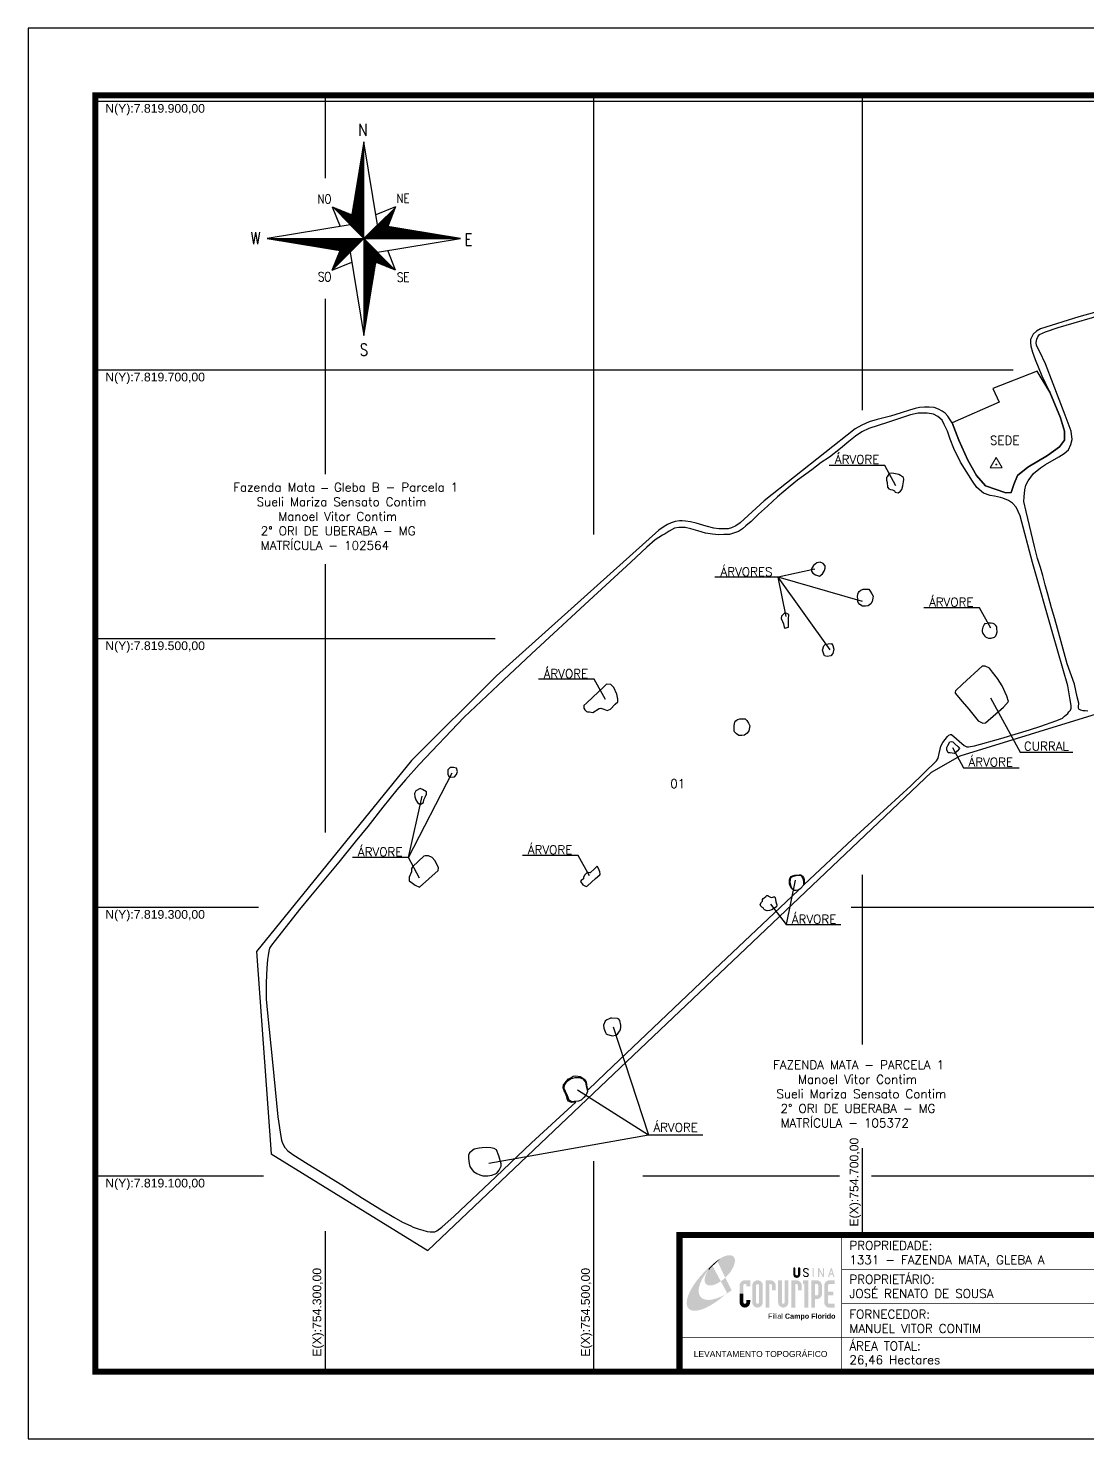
# Model space of a CAD drawing. Header units: millimetres. Extents: x 754079 to 755564, y 7818904 to 7819954.
# Drawn here: x 754079 to 754868, y 7818904 to 7819954 of the extents above; entities that cross this region are included whole.
import ezdxf
from ezdxf.enums import TextEntityAlignment as Align

# ---------------------------------------------------------------- set-up
doc = ezdxf.new("R2010")
doc.units = ezdxf.units.MM
doc.linetypes.add('LIN0', pattern=[0])
for name, color, linetype in [('0114001331', 1, 'Continuous'), ('0114001331001', 5, 'Continuous'), ('0114001331002', 5, 'Continuous'), ('ARVORE', 82, 'Continuous'), ('COORDENADAS', 7, 'Continuous'), ('CURRAL', 7, 'Continuous'), ('MALHA', 8, 'Continuous'), ('MARGEM', 5, 'Continuous'), ('SEDE', 7, 'Continuous'), ('SETA_NORTE', 3, 'Continuous'), ('TXT_CONFRONTANTES', 7, 'Continuous'), ('TXT_DIVERSOS', 7, 'Continuous'), ('TXT_NUM_TALHAO', 7, 'Continuous')]:
    doc.layers.add(name, color=color, linetype=linetype)
doc.styles.add('ARIAL', font='arial.ttf')
doc.styles.add('ROMANS', font='romans')
doc.styles.add('Simplex', font='simplex.shx')
doc.styles.get("Standard").update_dxf_attribs({"font": 'arial.ttf'})

# ---------------------------------------------------------------- blocks, each defined once
blk = doc.blocks.new('A$C62A50745')
at = {"layer": 'SETA_NORTE', "linetype": 'Continuous'}
h = blk.add_hatch(dxfattribs=at)
h.set_pattern_fill('ANSI31', color=256, scale=0.1375, angle=-90, style=0)
h.set_pattern_definition([(315, (-215853.3436, 13873.1685), (0.3086963042, 0.3086963042), [])])
h.paths.add_polyline_path([(73.5, 97.4), (74.7, 104.9), (60, 110.8)])
h = blk.add_hatch(dxfattribs=at)
h.set_pattern_fill('ANSI31', color=256, scale=0.1375, angle=180, style=0)
h.set_pattern_definition([(225, (13869.5981, 216024.2148), (0.3086963042, -0.3086963042), [])])
h.paths.add_polyline_path([(93.8, 97.4), (101.4, 96.2), (107.3, 110.8)])
h = blk.add_hatch(dxfattribs=at)
h.set_pattern_fill('ANSI31', color=256, scale=0.1375, style=0)
h.set_pattern_definition([(45, (-13702.2973, -215849.77317), (-0.3086963042, 0.3086963042), [])])
h.paths.add_polyline_path([(73.5, 77), (65.9, 78.3), (60, 63.6)])
h = blk.add_hatch(dxfattribs=at)
h.set_pattern_fill('ANSI31', color=256, scale=0.1375, angle=90, style=0)
h.set_pattern_definition([(135, (216020.6444, -13698.72686), (-0.3086963042, -0.3086963042), [])])
h.paths.add_polyline_path([(93.8, 77), (92.6, 69.5), (107.3, 63.6)])
for p, q in [((83.4, 157.5), (83.7, 157.8)), ((83.5, 158.3), (83.7, 158.4)), ((83.6, 159), (83.7, 159.1)), ((81.3, 145.3), (83.7, 147.6)), ((81.5, 146.1), (83.7, 148.2)), ((81.6, 146.8), (83.7, 148.9)), ((81.7, 147.6), (83.7, 149.5)), ((81.8, 148.3), (83.7, 150.1)), ((82, 149.1), (83.7, 150.8)), ((82.1, 149.9), (83.7, 151.4)), ((82.2, 150.6), (83.7, 152.1)), ((82.3, 151.4), (83.7, 152.7)), ((82.5, 152.2), (83.7, 153.3)), ((82.6, 152.9), (83.7, 154)), ((82.7, 153.7), (83.7, 154.6)), ((82.9, 154.4), (83.7, 155.2)), ((83, 155.2), (83.7, 155.9)), ((83.1, 156), (83.7, 156.5)), ((83.2, 156.7), (83.7, 157.2)), ((79.2, 132.3), (83.7, 136.8)), ((79.3, 133.1), (83.7, 137.4)), ((79.5, 133.8), (83.7, 138)), ((79.6, 134.6), (83.7, 138.7)), ((79.7, 135.4), (83.7, 139.3)), ((79.8, 136.1), (83.7, 140)), ((80, 136.9), (83.7, 140.6)), ((80.1, 137.7), (83.7, 141.2)), ((80.2, 138.4), (83.7, 141.9)), ((80.3, 139.2), (83.7, 142.5)), ((80.5, 139.9), (83.7, 143.1)), ((80.6, 140.7), (83.7, 143.8)), ((80.7, 141.5), (83.7, 144.4)), ((80.8, 142.2), (83.7, 145)), ((81, 143), (83.7, 145.7)), ((81.1, 143.8), (83.7, 146.3)), ((81.2, 144.5), (83.7, 147)), ((77.2, 120.1), (83.7, 126.6)), ((77.3, 120.9), (83.7, 127.2)), ((77.4, 121.6), (83.7, 127.8)), ((77.6, 122.4), (83.7, 128.5)), ((77.7, 123.2), (83.7, 129.1)), ((77.8, 123.9), (83.7, 129.8)), ((78, 124.7), (83.7, 130.4)), ((78.1, 125.5), (83.7, 131)), ((78.2, 126.2), (83.7, 131.7)), ((78.3, 127), (83.7, 132.3)), ((78.5, 127.7), (83.7, 132.9)), ((78.6, 128.5), (83.7, 133.6)), ((78.7, 129.3), (83.7, 134.2)), ((78.8, 130), (83.7, 134.9)), ((79, 130.8), (83.7, 135.5)), ((79.1, 131.6), (83.7, 136.1)), ((75.1, 107.2), (83.7, 115.7)), ((75.2, 107.9), (83.7, 116.4)), ((75.3, 108.7), (83.7, 117)), ((75.4, 109.4), (83.7, 117.7)), ((75.6, 110.2), (83.7, 118.3)), ((75.7, 111), (83.7, 118.9)), ((75.8, 111.7), (83.7, 119.6)), ((75.9, 112.5), (83.7, 120.2)), ((76.1, 113.3), (83.7, 120.8)), ((76.2, 114), (83.7, 121.5)), ((76.3, 114.8), (83.7, 122.1)), ((76.4, 115.5), (83.7, 122.8)), ((76.6, 116.3), (83.7, 123.4)), ((76.7, 117.1), (83.7, 124)), ((76.8, 117.8), (83.7, 124.7)), ((76.9, 118.6), (83.7, 125.3)), ((77.1, 119.4), (83.7, 125.9)), ((60, 110.8), (74.7, 104.9)), ((60, 110.8), (65.9, 96.2)), ((73.5, 97.3), (83.7, 107.5)), ((73.6, 98), (83.7, 108.1)), ((73.7, 98.8), (83.7, 108.7)), ((73.8, 99.5), (83.7, 109.4)), ((73.8, 97), (83.7, 106.8)), ((73.9, 100.3), (83.7, 110)), ((74.1, 101.1), (83.7, 110.6)), ((74.2, 101.8), (83.7, 111.3)), ((74.2, 96.7), (83.7, 106.2)), ((74.3, 102.6), (83.7, 111.9)), ((74.4, 103.3), (83.7, 112.6)), ((74.5, 96.4), (83.7, 105.6)), ((74.6, 104.1), (83.7, 113.2)), ((74.7, 104.9), (83.7, 113.8)), ((74.8, 105.6), (83.7, 114.5)), ((74.9, 106.4), (83.7, 115.1)), ((107.3, 110.8), (92.6, 104.9)), ((107.3, 110.8), (101.4, 96.2)), ((74.8, 96.1), (83.7, 104.9)), ((75.1, 95.7), (83.7, 104.3)), ((75.4, 95.4), (83.7, 103.6)), ((75.8, 95.1), (83.7, 103)), ((76.1, 94.8), (83.7, 102.4)), ((76.4, 94.5), (83.7, 101.7)), ((76.7, 94.2), (83.7, 101.1)), ((77, 93.8), (83.7, 100.5)), ((77.4, 93.5), (83.7, 99.8)), ((77.7, 93.2), (83.7, 99.2)), ((78, 92.9), (83.7, 98.5)), ((78.3, 92.6), (83.7, 97.9)), ((78.6, 92.2), (83.7, 97.3)), ((78.9, 91.9), (83.7, 96.6)), ((79.3, 91.6), (83.7, 96)), ((79.6, 91.3), (83.7, 95.4)), ((79.9, 91), (83.7, 94.7)), ((83.8, 87.2), (94, 97.4)), ((84.4, 87.2), (94.5, 97.3)), ((85.1, 87.2), (95.1, 97.2)), ((85.7, 87.2), (95.6, 97.1)), ((86.3, 87.2), (96.2, 97)), ((87, 87.2), (96.7, 96.9)), ((87.6, 87.2), (97.2, 96.9)), ((88.3, 87.2), (97.8, 96.8)), ((88.9, 87.2), (98.3, 96.7)), ((89.5, 87.2), (98.9, 96.6)), ((90.2, 87.2), (99.4, 96.5)), ((90.8, 87.2), (100, 96.4)), ((91.4, 87.2), (100.5, 96.3)), ((92.1, 87.2), (101.1, 96.2)), ((92.7, 87.2), (101.6, 96.1)), ((93.4, 87.2), (102.2, 96)), ((94, 87.2), (102.7, 96)), ((94.6, 87.2), (103.3, 95.9)), ((95.3, 87.2), (103.8, 95.8)), ((95.9, 87.2), (104.4, 95.7)), ((96.5, 87.2), (104.9, 95.6)), ((97.2, 87.2), (105.5, 95.5)), ((97.8, 87.2), (106, 95.4)), ((98.4, 87.2), (106.5, 95.3)), ((99.1, 87.2), (107.1, 95.2)), ((99.7, 87.2), (107.6, 95.1)), ((100.4, 87.2), (108.2, 95.1)), ((101, 87.2), (108.7, 95)), ((101.6, 87.2), (109.3, 94.9)), ((102.3, 87.2), (109.8, 94.8)), ((102.9, 87.2), (110.4, 94.7)), ((103.5, 87.2), (110.9, 94.6)), ((104.2, 87.2), (111.5, 94.5)), ((11.8, 87.2), (11.8, 87.2)), ((12.3, 87.1), (12.4, 87.2)), ((12.9, 87), (13.1, 87.2)), ((13.4, 86.9), (13.7, 87.2)), ((14, 86.8), (14.4, 87.2)), ((14.5, 86.7), (15, 87.2)), ((15.1, 86.6), (15.6, 87.2)), ((15.6, 86.6), (16.3, 87.2)), ((16.2, 86.5), (16.9, 87.2)), ((16.7, 86.4), (17.5, 87.2)), ((17.2, 86.3), (18.2, 87.2)), ((17.8, 86.2), (18.8, 87.2)), ((18.3, 86.1), (19.5, 87.2)), ((18.9, 86), (20.1, 87.2)), ((19.4, 85.9), (20.7, 87.2)), ((20, 85.8), (21.4, 87.2)), ((20.5, 85.7), (22, 87.2)), ((21.1, 85.7), (22.6, 87.2)), ((21.6, 85.6), (23.3, 87.2)), ((22.2, 85.5), (23.9, 87.2)), ((22.7, 85.4), (24.6, 87.2)), ((23.3, 85.3), (25.2, 87.2)), ((23.8, 85.2), (25.8, 87.2)), ((24.4, 85.1), (26.5, 87.2)), ((24.9, 85), (27.1, 87.2)), ((25.5, 84.9), (27.7, 87.2)), ((26, 84.8), (28.4, 87.2)), ((26.5, 84.8), (29, 87.2)), ((27.1, 84.7), (29.6, 87.2)), ((27.6, 84.6), (30.3, 87.2)), ((28.2, 84.5), (30.9, 87.2)), ((28.7, 84.4), (31.6, 87.2)), ((29.3, 84.3), (32.2, 87.2)), ((29.8, 84.2), (32.8, 87.2)), ((30.4, 84.1), (33.5, 87.2)), ((30.9, 84), (34.1, 87.2)), ((31.5, 83.9), (34.7, 87.2)), ((32, 83.9), (35.4, 87.2)), ((32.6, 83.8), (36, 87.2)), ((33.1, 83.7), (36.7, 87.2)), ((33.7, 83.6), (37.3, 87.2)), ((34.2, 83.5), (37.9, 87.2)), ((34.7, 83.4), (38.6, 87.2)), ((35.3, 83.3), (39.2, 87.2)), ((35.8, 83.2), (39.8, 87.2)), ((36.4, 83.1), (40.5, 87.2)), ((36.9, 83), (41.1, 87.2)), ((37.5, 83), (41.8, 87.2)), ((38, 82.9), (42.4, 87.2)), ((38.6, 82.8), (43, 87.2)), ((39.1, 82.7), (43.7, 87.2)), ((39.7, 82.6), (44.3, 87.2)), ((40.2, 82.5), (44.9, 87.2)), ((40.8, 82.4), (45.6, 87.2)), ((41.3, 82.3), (46.2, 87.2)), ((41.9, 82.2), (46.8, 87.2)), ((42.4, 82.1), (47.5, 87.2)), ((43, 82.1), (48.1, 87.2)), ((43.5, 82), (48.8, 87.2)), ((44, 81.9), (49.4, 87.2)), ((44.6, 81.8), (50, 87.2)), ((45.1, 81.7), (50.7, 87.2)), ((45.7, 81.6), (51.3, 87.2)), ((46.2, 81.5), (51.9, 87.2)), ((46.8, 81.4), (52.6, 87.2)), ((47.3, 81.3), (53.2, 87.2)), ((47.9, 81.2), (53.9, 87.2)), ((48.4, 81.2), (54.5, 87.2)), ((49, 81.1), (55.1, 87.2)), ((49.5, 81), (55.8, 87.2)), ((50.1, 80.9), (56.4, 87.2)), ((50.6, 80.8), (57, 87.2)), ((51.2, 80.7), (57.7, 87.2)), ((51.7, 80.6), (58.3, 87.2)), ((52.3, 80.5), (59, 87.2)), ((52.8, 80.4), (59.6, 87.2)), ((53.3, 80.3), (60.2, 87.2)), ((53.9, 80.3), (60.9, 87.2)), ((54.4, 80.2), (61.5, 87.2)), ((55, 80.1), (62.1, 87.2)), ((55.5, 80), (62.8, 87.2)), ((56.1, 79.9), (63.4, 87.2)), ((56.6, 79.8), (64, 87.2)), ((57.2, 79.7), (64.7, 87.2)), ((57.7, 79.6), (65.3, 87.2)), ((58.3, 79.5), (66, 87.2)), ((58.8, 79.4), (66.6, 87.2)), ((59.4, 79.4), (67.2, 87.2)), ((59.9, 79.3), (67.9, 87.2)), ((83.7, 87.2), (60, 63.6)), ((60.5, 79.2), (68.5, 87.2)), ((61, 79.1), (69.1, 87.2)), ((61.5, 79), (69.8, 87.2)), ((62.1, 78.9), (70.4, 87.2)), ((62.6, 78.8), (71.1, 87.2)), ((63.2, 78.7), (71.7, 87.2)), ((63.7, 78.6), (72.3, 87.2)), ((64.3, 78.5), (73, 87.2)), ((64.8, 78.4), (73.6, 87.2)), ((65.4, 78.4), (74.2, 87.2)), ((65.9, 78.3), (74.9, 87.2)), ((66.5, 78.2), (75.5, 87.2)), ((67, 78.1), (76.2, 87.2)), ((67.6, 78), (76.8, 87.2)), ((68.1, 77.9), (77.4, 87.2)), ((68.7, 77.8), (78.1, 87.2)), ((69.2, 77.7), (78.7, 87.2)), ((69.8, 77.6), (79.3, 87.2)), ((70.3, 77.5), (80, 87.2)), ((70.8, 77.5), (80.6, 87.2)), ((71.4, 77.4), (81.2, 87.2)), ((71.9, 77.3), (81.9, 87.2)), ((72.5, 77.2), (82.5, 87.2)), ((73, 77.1), (83.2, 87.2)), ((80.2, 90.7), (83.7, 94.1)), ((80.5, 90.3), (83.7, 93.4)), ((80.9, 90), (83.7, 92.8)), ((81.2, 89.7), (83.7, 92.2)), ((81.5, 89.4), (83.7, 91.5)), ((81.8, 89.1), (83.7, 90.9)), ((82.1, 88.7), (83.7, 90.3)), ((82.4, 88.4), (83.7, 89.6)), ((82.8, 88.1), (83.7, 89)), ((83.1, 87.8), (83.7, 88.4)), ((83.4, 87.5), (83.7, 87.7)), ((83.7, 87.1), (83.7, 87.1)), ((83.7, 86.4), (84, 86.8)), ((83.7, 85.8), (84.4, 86.5)), ((83.7, 85.2), (84.7, 86.2)), ((83.7, 84.5), (85, 85.9)), ((83.7, 83.9), (85.3, 85.6)), ((83.7, 83.3), (85.6, 85.2)), ((83.7, 82.6), (86, 84.9)), ((83.7, 82), (86.3, 84.6)), ((83.7, 81.3), (86.6, 84.3)), ((104.8, 87.2), (112, 94.4)), ((105.5, 87.2), (112.6, 94.3)), ((106.1, 87.2), (113.1, 94.2)), ((106.7, 87.2), (113.7, 94.1)), ((107.4, 87.2), (114.2, 94.1)), ((108, 87.2), (114.8, 94)), ((108.6, 87.2), (115.3, 93.9)), ((109.3, 87.2), (115.8, 93.8)), ((109.9, 87.2), (116.4, 93.7)), ((110.6, 87.2), (116.9, 93.6)), ((111.2, 87.2), (117.5, 93.5)), ((111.8, 87.2), (118, 93.4)), ((112.5, 87.2), (118.6, 93.3)), ((113.1, 87.2), (119.1, 93.2)), ((113.7, 87.2), (119.7, 93.2)), ((114.4, 87.2), (120.2, 93.1)), ((115, 87.2), (120.8, 93)), ((115.6, 87.2), (121.3, 92.9)), ((116.3, 87.2), (121.9, 92.8)), ((116.9, 87.2), (122.4, 92.7)), ((117.6, 87.2), (123, 92.6)), ((118.2, 87.2), (123.5, 92.5)), ((118.8, 87.2), (124, 92.4)), ((119.5, 87.2), (124.6, 92.3)), ((120.1, 87.2), (125.1, 92.3)), ((120.7, 87.2), (125.7, 92.2)), ((121.4, 87.2), (126.2, 92.1)), ((122, 87.2), (126.8, 92)), ((122.7, 87.2), (127.3, 91.9)), ((123.3, 87.2), (127.9, 91.8)), ((123.9, 87.2), (128.4, 91.7)), ((124.6, 87.2), (129, 91.6)), ((125.2, 87.2), (129.5, 91.5)), ((125.8, 87.2), (130.1, 91.4)), ((126.5, 87.2), (130.6, 91.4)), ((127.1, 87.2), (131.2, 91.3)), ((127.7, 87.2), (131.7, 91.2)), ((128.4, 87.2), (132.3, 91.1)), ((129, 87.2), (132.8, 91)), ((129.7, 87.2), (133.3, 90.9)), ((130.3, 87.2), (133.9, 90.8)), ((130.9, 87.2), (134.4, 90.7)), ((131.6, 87.2), (135, 90.6)), ((132.2, 87.2), (135.5, 90.5)), ((132.8, 87.2), (136.1, 90.5)), ((133.5, 87.2), (136.6, 90.4)), ((134.1, 87.2), (137.2, 90.3)), ((134.8, 87.2), (137.7, 90.2)), ((135.4, 87.2), (138.3, 90.1)), ((136, 87.2), (138.8, 90)), ((136.7, 87.2), (139.4, 89.9)), ((137.3, 87.2), (139.9, 89.8)), ((137.9, 87.2), (140.5, 89.7)), ((138.6, 87.2), (141, 89.6)), ((139.2, 87.2), (141.6, 89.6)), ((139.9, 87.2), (142.1, 89.5)), ((140.5, 87.2), (142.6, 89.4)), ((141.1, 87.2), (143.2, 89.3)), ((141.8, 87.2), (143.7, 89.2)), ((142.4, 87.2), (144.3, 89.1)), ((143, 87.2), (144.8, 89)), ((143.7, 87.2), (145.4, 88.9)), ((144.3, 87.2), (145.9, 88.8)), ((144.9, 87.2), (146.5, 88.7)), ((145.6, 87.2), (147, 88.7)), ((146.2, 87.2), (147.6, 88.6)), ((146.9, 87.2), (148.1, 88.5)), ((147.5, 87.2), (148.7, 88.4)), ((148.1, 87.2), (149.2, 88.3)), ((148.8, 87.2), (149.8, 88.2)), ((149.4, 87.2), (150.3, 88.1)), ((150, 87.2), (150.8, 88)), ((150.7, 87.2), (151.4, 87.9)), ((151.3, 87.2), (151.9, 87.8)), ((152, 87.2), (152.5, 87.8)), ((152.6, 87.2), (153, 87.7)), ((153.2, 87.2), (153.6, 87.6)), ((153.9, 87.2), (154.1, 87.5)), ((154.5, 87.2), (154.7, 87.4)), ((155.1, 87.2), (155.2, 87.3)), ((60, 63.6), (65.9, 78.3)), ((83.7, 80.7), (86.9, 84)), ((83.7, 80.1), (87.2, 83.6)), ((83.7, 79.4), (87.5, 83.3)), ((83.7, 78.8), (87.9, 83)), ((83.7, 78.2), (88.2, 82.7)), ((83.7, 77.5), (88.5, 82.4)), ((83.7, 76.9), (88.8, 82.1)), ((83.7, 76.2), (89.1, 81.7)), ((83.7, 75.6), (89.5, 81.4)), ((83.7, 75), (89.8, 81.1)), ((83.7, 74.3), (90.1, 80.8)), ((83.7, 73.7), (90.4, 80.5)), ((83.7, 73.1), (90.7, 80.1)), ((83.7, 72.4), (91, 79.8)), ((83.7, 71.8), (91.4, 79.5)), ((83.7, 71.2), (91.7, 79.2)), ((83.7, 70.5), (92, 78.9)), ((83.7, 69.9), (92.3, 78.5)), ((83.7, 69.2), (92.6, 78.2)), ((83.7, 68.6), (93, 77.9)), ((83.7, 68), (93.3, 77.6)), ((83.7, 67.3), (93.6, 77.3)), ((83.7, 66.7), (93.8, 76.9)), ((83.7, 66.1), (93.7, 76.1)), ((83.7, 65.4), (93.6, 75.3)), ((83.7, 64.8), (93.4, 74.6)), ((83.7, 64.1), (93.3, 73.8)), ((107.3, 63.6), (101.4, 78.3)), ((60, 63.6), (74.7, 69.5)), ((83.7, 63.5), (93.2, 73)), ((83.7, 62.9), (93.1, 72.3)), ((83.7, 62.2), (92.9, 71.5)), ((83.7, 61.6), (92.8, 70.8)), ((83.7, 61), (92.7, 70)), ((83.7, 60.3), (92.6, 69.2)), ((83.7, 59.7), (92.4, 68.5)), ((83.7, 59), (92.3, 67.7)), ((83.7, 58.4), (92.2, 66.9)), ((83.7, 57.8), (92.1, 66.2)), ((83.7, 57.1), (91.9, 65.4)), ((83.7, 56.5), (91.8, 64.7)), ((83.7, 55.9), (91.7, 63.9)), ((83.7, 55.2), (91.6, 63.1)), ((107.3, 63.6), (92.6, 69.5)), ((83.7, 54.6), (91.4, 62.4)), ((83.7, 54), (91.3, 61.6)), ((83.7, 53.3), (91.2, 60.8)), ((83.7, 52.7), (91.1, 60.1)), ((83.7, 52), (90.9, 59.3)), ((83.7, 51.4), (90.8, 58.6)), ((83.7, 50.8), (90.7, 57.8)), ((83.7, 50.1), (90.5, 57)), ((83.7, 49.5), (90.4, 56.3)), ((83.7, 48.9), (90.3, 55.5)), ((83.7, 48.2), (90.2, 54.7)), ((83.7, 47.6), (90, 54)), ((83.7, 46.9), (89.9, 53.2)), ((83.7, 46.3), (89.8, 52.5)), ((83.7, 45.7), (89.7, 51.7)), ((83.7, 45), (89.5, 50.9)), ((83.7, 44.4), (89.4, 50.2)), ((83.7, 43.8), (89.3, 49.4)), ((83.7, 43.1), (89.2, 48.6)), ((83.7, 42.5), (89, 47.9)), ((83.7, 41.8), (88.9, 47.1)), ((83.7, 41.2), (88.8, 46.3)), ((83.7, 40.6), (88.7, 45.6)), ((83.7, 39.9), (88.5, 44.8)), ((83.7, 39.3), (88.4, 44.1)), ((83.7, 38.7), (88.3, 43.3)), ((83.7, 38), (88.2, 42.5)), ((83.7, 37.4), (88, 41.8)), ((83.7, 36.8), (87.9, 41)), ((83.7, 36.1), (87.8, 40.2)), ((83.7, 35.5), (87.7, 39.5)), ((83.7, 34.8), (87.5, 38.7)), ((83.7, 34.2), (87.4, 38)), ((83.7, 33.6), (87.3, 37.2)), ((83.7, 32.9), (87.2, 36.4)), ((83.7, 32.3), (87, 35.7)), ((83.7, 31.7), (86.9, 34.9)), ((83.7, 31), (86.8, 34.1)), ((83.7, 30.4), (86.7, 33.4)), ((83.7, 29.7), (86.5, 32.6)), ((83.7, 29.1), (86.4, 31.9)), ((83.7, 28.5), (86.3, 31.1)), ((83.7, 27.8), (86.2, 30.3)), ((83.7, 27.2), (86, 29.6)), ((83.7, 26.6), (85.9, 28.8)), ((83.7, 25.9), (85.8, 28)), ((83.7, 25.3), (85.6, 27.3)), ((83.7, 24.6), (85.5, 26.5)), ((83.7, 24), (85.4, 25.8)), ((83.7, 23.4), (85.3, 25)), ((83.7, 22.7), (85.1, 24.2)), ((83.7, 22.1), (85, 23.5)), ((83.7, 21.5), (84.9, 22.7)), ((83.7, 20.8), (84.8, 21.9)), ((83.7, 20.2), (84.6, 21.2)), ((83.7, 19.6), (84.5, 20.4)), ((83.7, 18.9), (84.4, 19.7)), ((83.7, 18.3), (84.3, 18.9)), ((83.7, 17.6), (84.1, 18.1)), ((83.7, 17), (84, 17.4)), ((83.7, 16.4), (83.9, 16.6)), ((83.7, 15.7), (83.8, 15.8))]:
    blk.add_line(p, q, dxfattribs=at)
blk.add_lwpolyline([(93.8, 77), (155.7, 87.2), (93.8, 97.4), (83.7, 159.3), (73.5, 97.4), (11.6, 87.2), (73.5, 77), (83.7, 15.1)], close=True, dxfattribs=at)
for points in [[(83.7, 87.2), (83.7, 159.3)], [(83.7, 87.2), (73.5, 97.4)], [(83.7, 87.2), (93.8, 97.4)], [(11.6, 87.2), (155.7, 87.2)], [(83.7, 87.2), (73.5, 77)], [(83.7, 87.2), (93.8, 77)], [(83.7, 87.2), (83.7, 15.1)]]:
    blk.add_lwpolyline(points, dxfattribs=at)
at = {"layer": 'SETA_NORTE', "color": 7, "lineweight": 30, "style": 'ROMANS', "width": 0.8}
for s, height, p in [('N ', 8.94, (79.5, 163.6)), ('NO', 6.88, (49.1, 113.2)), ('NE', 6.87, (108, 113.7)), ('W', 8.94, (-0.7, 82.9)), ('E', 8.94, (158.6, 82.1)), ('SO', 6.88, (49.5, 55.3)), ('SE', 6.87, (108.3, 55)), ('S', 8.94, (80.6, 0))]:
    blk.add_text(s, height=height, dxfattribs=at).set_placement(p)
blk = doc.blocks.new('A$C78F83FB3')
at = {"layer": 'MARGEM'}
h = blk.add_hatch(color=20, dxfattribs=at)
edge = h.paths.add_edge_path()
edge.add_ellipse((19.49, 23.77), major_axis=(-6.68, -6.67), ratio=0.469426, start_angle=292.73277, end_angle=601.25787)
edge.add_ellipse((22.83, 22.05), major_axis=(12.64, 11.29), ratio=0.457614, start_angle=79.90686, end_angle=107.91393)
edge = h.paths.add_edge_path()
edge.add_ellipse((18.28, 18.7), major_axis=(13.95, 13.59), ratio=0.386848, start_angle=63.96117, end_angle=264.59932)
edge.add_ellipse((22.83, 22.05), major_axis=(12.64, 11.29), ratio=0.457614, start_angle=107.91393, end_angle=245.11815, ccw=False)
edge.add_ellipse((19.49, 23.77), major_axis=(-6.68, -6.67), ratio=0.469426, start_angle=241.25787, end_angle=292.73277, ccw=False)
for color, points in [(20, [(15.46, 26.12), (14.17, 24.81), (14.06, 24.24), (14.39, 23.97), (14.67, 24.54), (19.47, 29.32), (18.48, 28.66), (17.31, 27.78)]), (7, [(58.42, 24.9), (57.9, 24.9), (57.9, 21.73, -0.414214), (57.15, 20.98), (56.84, 20.98, -0.414214), (56.09, 21.73), (56.09, 24.9), (55.57, 24.9), (55.57, 21.73, 0.414214), (56.84, 20.46), (57.15, 20.46, 0.414214), (58.42, 21.73)]), (7, [(61.7, 24.9), (61.23, 24.9, 0.396318), (60.04, 23.78), (60.04, 23.72, 0.151912), (60.39, 22.97), (60.46, 22.92), (62.18, 22), (62.85, 21.83, 0.12407), (62.51, 22.42), (60.75, 23.36, -0.13192), (60.56, 23.77, -0.385578), (61.23, 24.37), (61.7, 24.37, -0.414214), (62.37, 23.7), (62.89, 23.7, 0.414214)]), (7, [(62.37, 23.7), (62.89, 23.7, 0.414214), (61.7, 24.9), (61.23, 24.9, 0.396318), (60.04, 23.78), (60.04, 23.72, 0.151912), (60.39, 22.97), (60.46, 22.92), (62.18, 22), (62.18, 22, -0.131921), (62.37, 21.59, -0.385578), (61.7, 20.98), (61.23, 20.98, -0.414214), (60.56, 21.65), (60.04, 21.65, 0.414214), (61.23, 20.46), (61.7, 20.46, 0.402546), (62.89, 21.61, 0.165292), (62.51, 22.42), (60.75, 23.36, -0.13192), (60.56, 23.77, -0.385578), (61.23, 24.37), (61.7, 24.37, -0.414214)]), (7, [(30.97, 12.46), (29.13, 12.46), (29.13, 8.21, 1), (34.29, 8.21), (34.29, 9.41), (32.45, 9.41), (32.45, 8.21, -1), (30.97, 8.21)])]:
    blk.add_hatch(color=color, dxfattribs=at).paths.add_polyline_path(points)
h = blk.add_hatch(color=7, dxfattribs=at)
h.paths.add_polyline_path([(65.24, 24.9), (64.72, 24.9), (64.72, 20.46), (65.24, 20.46)])
h.paths.add_polyline_path([(67.38, 20.46), (67.9, 20.46), (67.9, 23.74), (69.74, 20.46), (70.23, 20.46), (70.23, 24.9), (69.71, 24.9), (69.71, 21.58), (67.85, 24.9), (67.38, 24.9)])
h.paths.add_polyline_path([(72.17, 20.46), (72.72, 20.46), (73.14, 21.73), (74.49, 21.73), (74.9, 20.46), (75.45, 20.46), (74, 24.9), (73.62, 24.9)])
h.paths.add_polyline_path([(73.81, 23.8), (74.32, 22.25), (73.31, 22.25)], flags=16)
h = blk.add_hatch(color=7, dxfattribs=at)
h.paths.add_polyline_path([(31.71, 18.93, 0.414214), (29.13, 16.35), (29.13, 12.46), (30.97, 12.46), (30.97, 16.35, -0.414214), (31.71, 17.09), (32.45, 17.09), (32.45, 16.02), (34.29, 16.02), (34.29, 18.93)])
h.paths.add_polyline_path([(44.15, 17.09, -0.414214), (44.89, 16.35), (44.89, 14.1), (46.72, 14.1), (46.72, 16.17, 0.433937), (44.15, 18.93), (41.77, 18.93), (41.77, 12.46), (43.61, 12.46), (43.61, 17.09)])
h.paths.add_polyline_path([(43.61, 12.46), (41.77, 12.46), (41.77, 5.62), (43.61, 5.62)])
h.paths.add_polyline_path([(47.92, 12.46), (49.75, 12.46), (49.75, 18.93), (47.92, 18.93)])
h.paths.add_polyline_path([(52.91, 18.93), (51.08, 18.93), (51.08, 12.46), (52.91, 12.46)])
h.paths.add_polyline_path([(51.08, 8.12, -1), (49.75, 8.12), (49.75, 12.46), (47.92, 12.46), (47.92, 8.12, 1), (52.91, 8.12), (52.91, 12.46), (51.08, 12.46)])
h.paths.add_polyline_path([(54.41, 12.46), (56.25, 12.46), (56.25, 17.09), (56.79, 17.09, -0.414214), (57.53, 16.35), (57.53, 14.1), (59.36, 14.1), (59.36, 16.17, 0.433937), (56.79, 18.93), (54.41, 18.93)])
h.paths.add_polyline_path([(56.25, 12.46), (54.41, 12.46), (54.41, 5.62), (56.25, 5.62)])
h.paths.add_polyline_path([(60.73, 12.46), (62.58, 12.46), (62.58, 18.93), (60.02, 18.93), (60.02, 17.08), (60.73, 17.08)])
h.paths.add_polyline_path([(62.58, 12.46), (60.73, 12.46), (60.73, 5.62), (62.58, 5.62)])
h.paths.add_polyline_path([(64.06, 12.46), (65.82, 12.46), (65.82, 17.17), (66.66, 17.17, -0.450417), (67.48, 16.25), (67.48, 12.46), (69.24, 12.46, 0.002307), (69.24, 12.48, 0.005282), (69.23, 12.54, -0.000938), (69.23, 12.53), (69.23, 16.17, 0.433937), (66.66, 18.93), (64.06, 18.93)])
h.paths.add_polyline_path([(64.06, 5.62), (65.82, 5.62), (65.82, 9.77), (66.66, 9.77, 0.426056), (69.24, 12.46), (67.48, 12.46), (67.48, 12.45, -0.450417), (66.66, 11.53), (65.82, 11.53), (65.82, 12.46), (64.06, 12.46)])
h.paths.add_polyline_path([(70.37, 12.46), (74.87, 12.46), (74.87, 13.44), (72.21, 13.44), (72.21, 16.35, -0.414214), (72.95, 17.09), (75.38, 17.09), (75.38, 18.93), (72.95, 18.93, 0.414214), (70.37, 16.35)])
h.paths.add_polyline_path([(72.21, 11.62), (74.87, 11.62), (74.87, 12.46), (70.37, 12.46), (70.37, 8.21, 0.414214), (72.95, 5.62), (75.38, 5.62), (75.38, 7.47), (72.95, 7.47, -0.414214), (72.21, 8.21)])
h = blk.add_hatch(color=7, dxfattribs=at)
h.paths.add_polyline_path([(35.29, 16.35), (35.29, 8.21, 1), (40.46, 8.21, 0.016978), (40.45, 8.38), (40.45, 16.17, 0.433937), (37.88, 18.93), (37.87, 18.93, 0.41391)])
h.paths.add_polyline_path([(38.62, 16.35), (38.62, 8.21, -1), (37.13, 8.21), (37.13, 16.35, -1)], flags=16)
at = {"layer": 'MARGEM', "color": 7}
blk.add_lwpolyline([(58.42, 24.9), (57.9, 24.9), (57.9, 21.73, -0.414214), (57.15, 20.98), (56.84, 20.98, -0.414214), (56.09, 21.73), (56.09, 24.9), (55.57, 24.9), (55.57, 21.73, 0.414214), (56.84, 20.46), (57.15, 20.46, 0.414214), (58.42, 21.73), (58.42, 24.9)], format="xyb", close=True, dxfattribs=at)
at = {"layer": 'MARGEM', "color": 252, "insert": (43.05, 2.72), "char_height": 2.5, "width": 33.0271, "attachment_point": 1, "style": 'ARIAL'}
blk.add_mtext('Filial {\\fArial|b1|i0|c0|p34;Campo Florido}', dxfattribs=at)

msp = doc.modelspace()

# ---------------------------------------------------------------- linework, layer by layer
at = {"layer": '0114001331'}
msp.add_lwpolyline([(754872.8, 7819742.6), (754861, 7819739.4), (754832.5, 7819730.5), (754829.5, 7819728.7), (754827.2, 7819726.4), (754826.1, 7819724.6), (754825.2, 7819722.5), (754825, 7819720.2), (754825.3, 7819717.5), (754826.7, 7819713.2), (754828.5, 7819707.6), (754833.6, 7819695.5), (754839, 7819684.2), (754839.4, 7819683.4), (754847.4, 7819664.3), (754850.3, 7819654.2), (754850.3, 7819647.5), (754846.8, 7819642.7), (754837.7, 7819636.3), (754823.2, 7819627.4), (754815.3, 7819621.2), (754812.6, 7819614.5), (754810.6, 7819608.6), (754806.7, 7819608.3), (754791.7, 7819613.6), (754784.9, 7819621.2), (754778.5, 7819632.7), (754771.7, 7819647.5), (754766.7, 7819660.4), (754765.3, 7819662.8), (754763.6, 7819665.5), (754761.5, 7819667.7), (754759.3, 7819669.1), (754756.5, 7819670.7), (754753.3, 7819672), (754749.7, 7819672.3), (754746.1, 7819672.3), (754742.5, 7819671.9), (754739.2, 7819671.2), (754734.9, 7819669.9), (754728.9, 7819667.9), (754720.9, 7819665.5), (754710.8, 7819663.1), (754704.9, 7819661.2), (754699.4, 7819658.7), (754694.6, 7819656.1), (754626.7, 7819602.4), (754608.8, 7819586), (754605.6, 7819583.9), (754602.5, 7819582.3), (754600, 7819581.5), (754597, 7819581.5), (754593.1, 7819581.5), (754589.2, 7819582.2), (754583.6, 7819583.6), (754576, 7819585.8), (754571.8, 7819586.9), (754568.1, 7819587.4), (754565.7, 7819587.6), (754563.6, 7819587.5), (754560.6, 7819587.1), (754557.5, 7819586.1), (754554.8, 7819584.8), (754552.4, 7819583.4), (754548.3, 7819580.5), (754427.4, 7819472.3), (754364.2, 7819409.1), (754248.7, 7819267.1), (754259.6, 7819116.5), (754376.2, 7819044.4), (754751.4, 7819400.5), (754772.7, 7819412.7), (755090.2, 7819510.5)], dxfattribs=at)
at = {"layer": '0114001331001'}
msp.add_lwpolyline([(754495.7, 7819163.9), (754508.5, 7819176.4), (754589.8, 7819253.5), (754647.5, 7819308.3), (754652.3, 7819312.7), (754650.3, 7819312.3), (754649, 7819312.4), (754647.1, 7819313.8), (754645.9, 7819316.4), (754645.6, 7819317.7), (754645.5, 7819319), (754645.5, 7819320.4), (754646, 7819321.8), (754646.9, 7819322.8), (754647.9, 7819323.3), (754649.6, 7819323.7), (754651.4, 7819323.9), (754652.8, 7819324.1), (754654.1, 7819324), (754655.3, 7819323), (754656, 7819322), (754656.5, 7819320.7), (754656.5, 7819318.8), (754656.6, 7819316.8), (754692.6, 7819350.7), (754736.1, 7819390.3), (754755.2, 7819408.8), (754756.3, 7819411), (754757, 7819414.3), (754757.8, 7819417.7), (754758.4, 7819419.8), (754759.8, 7819422.5), (754763.2, 7819427), (754764.3, 7819428), (754765.4, 7819428.4), (754766.3, 7819428.4), (754775.8, 7819420.3), (754776.7, 7819419.8), (754777.6, 7819419.4), (754778.8, 7819419.3), (754781.8, 7819419.9), (754783.3, 7819420.2), (754803, 7819425.5), (754824.4, 7819432), (754832.7, 7819434.8), (754844, 7819438.6), (754847.1, 7819439.9), (754848.9, 7819440.8), (754850.5, 7819442.1), (754851.7, 7819443.1), (754852.9, 7819444.2), (754853.7, 7819445.3), (754854.8, 7819446.6), (754855.4, 7819448.2), (754855.4, 7819450), (754854.7, 7819454.2), (754853, 7819464.8), (754841.8, 7819503.4), (754826.6, 7819556.6), (754817.3, 7819591.3), (754814.5, 7819597.8), (754811.8, 7819600.6), (754808.6, 7819602.7), (754804.4, 7819604.5), (754802.7, 7819604.9), (754798.4, 7819605.9), (754795, 7819606.4), (754790.2, 7819608.2), (754785.1, 7819612.5), (754781.8, 7819617), (754772.9, 7819631.3), (754768, 7819641.5), (754765.3, 7819648.3), (754763.3, 7819654.4), (754760.9, 7819659.2), (754759.2, 7819662.5), (754756.2, 7819665.2), (754752.9, 7819667), (754748.2, 7819667.7), (754745.4, 7819667.8), (754741.4, 7819667.6), (754735.8, 7819666.4), (754718.5, 7819660.8), (754704.8, 7819656.4), (754699.4, 7819653.7), (754694.7, 7819650.6), (754689.8, 7819646.7), (754683.6, 7819641.5), (754675.5, 7819635), (754669.3, 7819630.9), (754662.3, 7819625.5), (754651.7, 7819617.8), (754646, 7819613.3), (754636.7, 7819605.5), (754629.2, 7819598.4), (754622.6, 7819592.5), (754617, 7819587), (754613, 7819583.8), (754610.7, 7819581.7), (754607.7, 7819579.7), (754604, 7819578.4), (754600.9, 7819577.5), (754596.6, 7819577.3), (754592.8, 7819577.2), (754588.3, 7819577.6), (754583.1, 7819578.5), (754577.4, 7819580.1), (754572.2, 7819581.6), (754567.9, 7819582.6), (754563.2, 7819582.7), (754560, 7819582), (754556, 7819579.9), (754553.1, 7819577.9), (754551.1, 7819576.8), (754545.7, 7819573.4), (754539.4, 7819568), (754527.5, 7819556.7), (754496.5, 7819528.2), (754453.6, 7819488.6), (754428.7, 7819465.2), (754403.3, 7819441.3), (754369.9, 7819406.1), (754359.6, 7819394.8), (754353.2, 7819387.3), (754342.7, 7819374.4), (754331.7, 7819360), (754322.2, 7819348.5), (754310, 7819333.5), (754288.9, 7819308.2), (754280.8, 7819298.2), (754262.5, 7819275.3), (754259.8, 7819271.7), (754258.4, 7819269.5), (754257.9, 7819267.2), (754257.5, 7819263.9), (754257, 7819261), (754256.5, 7819254.5), (754255.9, 7819243.8), (754255.8, 7819231.4), (754256.9, 7819221.1), (754260.5, 7819184.6), (754264.6, 7819143.9), (754266.8, 7819129.2), (754267.3, 7819126.5), (754268, 7819124.3), (754269.8, 7819121.1), (754272, 7819118.6), (754275.7, 7819115.9), (754287.2, 7819108.8), (754296.2, 7819103.3), (754304.6, 7819097.9), (754312.2, 7819093.2), (754318, 7819089.5), (754327.6, 7819083.5), (754341.9, 7819074.7), (754350.9, 7819069.3), (754357.4, 7819065.5), (754363.7, 7819062.7), (754365.4, 7819061.9), (754369.1, 7819060.6), (754372.6, 7819059.5), (754375.9, 7819058.5), (754377.9, 7819058.3), (754379.5, 7819058.2), (754380.8, 7819058.2), (754381.6, 7819058.4), (754382, 7819058.6), (754382.9, 7819059.1), (754386.6, 7819061.9), (754395.9, 7819070.1), (754427, 7819099.3), (754453.5, 7819124.5), (754483.5, 7819152.1), (754486.4, 7819154.9), (754486, 7819154.8), (754483.3, 7819154.6), (754480.7, 7819155.6), (754480, 7819157.2), (754479.8, 7819158.8), (754478.4, 7819162.6), (754477.9, 7819163.3), (754477, 7819165.5), (754477.4, 7819168), (754478.3, 7819169.1), (754481.1, 7819172.3), (754482.2, 7819172.7), (754484.6, 7819174.1), (754486.6, 7819174.4), (754489.8, 7819173.9), (754491.6, 7819172.8), (754493.4, 7819171.5), (754494.3, 7819169.6), (754494.8, 7819166.1)], close=True, dxfattribs=at)
at = {"layer": '0114001331002'}
msp.add_lwpolyline([(754867.8, 7819446), (754865.7, 7819446.1), (754864.2, 7819446.2), (754862.6, 7819446.7), (754861.2, 7819447.5), (754860.9, 7819448.3), (754860.9, 7819449), (754861, 7819451.9), (754859.9, 7819456.5), (754857.8, 7819466), (754852.4, 7819481), (754848, 7819497.5), (754843.1, 7819514.6), (754840.7, 7819522.8), (754838, 7819533.1), (754836, 7819540), (754834.2, 7819546.9), (754832.5, 7819552.9), (754830.4, 7819559.5), (754828.1, 7819568.4), (754824.4, 7819584.1), (754821.8, 7819594.5), (754820.2, 7819601.9), (754820.3, 7819605.5), (754820.8, 7819610.6), (754821.7, 7819614), (754823.4, 7819617.4), (754827.4, 7819622.7), (754832.6, 7819627.1), (754836.2, 7819629.5), (754846.1, 7819635.3), (754850.2, 7819637.8), (754853.4, 7819640.4), (754855.1, 7819644.3), (754856.2, 7819648.1), (754855.5, 7819654.3), (754851, 7819666.1), (754842.1, 7819689.5), (754836.2, 7819704.4), (754832, 7819713.4), (754829.6, 7819718.2), (754829.4, 7819720.4), (754829.8, 7819722.7), (754830.6, 7819724.6), (754831.7, 7819726.2), (754836.3, 7819728.2), (754845.8, 7819731.6), (754883.3, 7819742.3)], dxfattribs=at)
at = {"layer": 'ARVORE'}
for points in [[(754718.5, 7819612.6), (754719.7, 7819611.5), (754720.9, 7819611), (754722.4, 7819610.7), (754723.7, 7819609.8), (754724.3, 7819608.8), (754726.5, 7819608.5), (754728.4, 7819609.7), (754729.2, 7819610.9), (754730, 7819613.6), (754730.5, 7819616.7), (754730.8, 7819618.4), (754730.4, 7819619.7), (754729.7, 7819620.4), (754728.4, 7819621.2), (754727, 7819622.1), (754723.3, 7819622.8), (754721.3, 7819623), (754719.9, 7819622.8), (754718.4, 7819620.4), (754717.8, 7819619.7), (754717.9, 7819617.8), (754718.4, 7819616.1), (754718.5, 7819612.6)], [(754668, 7819546.5), (754670.2, 7819548.2), (754671.8, 7819550.6), (754672.1, 7819552.3), (754672.2, 7819554.1), (754670.7, 7819555.9), (754668.4, 7819556.9), (754666.1, 7819556.3), (754663.4, 7819554.3), (754661.9, 7819551.9), (754662, 7819550), (754663.1, 7819548.6), (754664.9, 7819547.4), (754668, 7819546.5)], [(754698.8, 7819535.9), (754700.5, 7819536.7), (754702.7, 7819536.6), (754704.6, 7819536.6), (754705.8, 7819535.3), (754706.9, 7819533.2), (754707.9, 7819531.4), (754707.7, 7819530.1), (754707.3, 7819527.6), (754706.1, 7819525.7), (754704.1, 7819524.2), (754702.1, 7819524), (754699.9, 7819524), (754698.1, 7819525.3), (754696.7, 7819526.8), (754696.5, 7819527.6), (754696.4, 7819529.2), (754696.3, 7819531.2), (754696.6, 7819532.9), (754696.9, 7819534.2), (754697.5, 7819535), (754698.8, 7819535.9)], [(754642.1, 7819507.7), (754644.8, 7819508.4), (754644.8, 7819511), (754644.9, 7819514.6), (754645.1, 7819517.5), (754644.7, 7819518.1), (754643.6, 7819518.6), (754642, 7819518.9), (754639.7, 7819516.7), (754639.5, 7819514.8), (754640.4, 7819512.6), (754641.1, 7819511), (754641.6, 7819508.3), (754642.1, 7819507.7)], [(754791.7, 7819501.2), (754792.5, 7819500.7), (754793.8, 7819500.2), (754795.9, 7819500.2), (754798.2, 7819500.9), (754799.3, 7819501.9), (754799.8, 7819503.1), (754800.2, 7819505), (754800.1, 7819507.3), (754800, 7819508.7), (754799.2, 7819509.6), (754798.4, 7819510.7), (754797.2, 7819511.1), (754795.9, 7819511.4), (754793.8, 7819511.3), (754791.6, 7819510.9), (754790.9, 7819510.8), (754790.3, 7819510), (754789.6, 7819508.4), (754789.1, 7819506.5), (754789.1, 7819505.2), (754789.6, 7819503.7), (754791, 7819501.7), (754791.7, 7819501.2)], [(754674.5, 7819496.1), (754676.8, 7819496.2), (754678, 7819494.7), (754678.7, 7819492), (754677.8, 7819488.7), (754676.3, 7819487.2), (754673.6, 7819486.6), (754671.8, 7819487.2), (754671.1, 7819488.2), (754670.1, 7819491.3), (754671.3, 7819494.5), (754672.4, 7819495.8), (754674.5, 7819496.1)], [(754499.2, 7819445), (754503.8, 7819447.8), (754505, 7819448.1), (754507.3, 7819447.4), (754509.8, 7819446.3), (754512.3, 7819447.4), (754515.9, 7819451.2), (754517.7, 7819452.8), (754517.9, 7819454.9), (754517.1, 7819458.5), (754514.8, 7819463.4), (754512.6, 7819465.8), (754509.3, 7819466), (754507.6, 7819464.2), (754494.6, 7819452.1), (754492.4, 7819450.1), (754492.4, 7819448.1), (754493.2, 7819446.8), (754494.4, 7819445.6), (754495.3, 7819445.3), (754496.7, 7819445.3), (754499.2, 7819445)], [(754606.9, 7819439.6), (754608.6, 7819440.3), (754610.8, 7819440.3), (754612.7, 7819440.2), (754613.9, 7819438.9), (754615, 7819436.9), (754616, 7819435), (754615.8, 7819433.8), (754615.4, 7819431.2), (754614.2, 7819429.4), (754612.2, 7819427.9), (754610.2, 7819427.7), (754608, 7819427.7), (754606.2, 7819428.9), (754604.7, 7819430.4), (754604.5, 7819431.2), (754604.5, 7819432.8), (754604.4, 7819434.9), (754604.6, 7819436.6), (754605, 7819437.8), (754605.6, 7819438.7), (754606.9, 7819439.6)], [(754765.2, 7819414.8), (754763.7, 7819414.8), (754762.9, 7819417.1), (754762.9, 7819418.8), (754763.5, 7819420.4), (754764.9, 7819423), (754765.9, 7819423.4), (754767.2, 7819423), (754768.8, 7819421.6), (754771.2, 7819419.3), (754772.1, 7819418.1), (754770.6, 7819416), (754768.4, 7819414.4), (754766.8, 7819414.6), (754765.2, 7819414.8)], [(754393.5, 7819396.7), (754396.1, 7819397.1), (754397.6, 7819398.7), (754398.5, 7819401.1), (754397.7, 7819403.5), (754395.5, 7819404), (754392.8, 7819404), (754391.3, 7819402.2), (754391.3, 7819398.9), (754392, 7819397.2), (754393.5, 7819396.7)], [(754370.5, 7819376.4), (754373.1, 7819377.8), (754373.4, 7819379.9), (754374.3, 7819381.9), (754375.4, 7819384.1), (754375.2, 7819385.8), (754372.4, 7819387.7), (754370.6, 7819388.4), (754367.3, 7819386.6), (754366.4, 7819384.5), (754366.5, 7819382), (754367.3, 7819379.9), (754368.5, 7819377.9), (754370.5, 7819376.4)], [(754370.2, 7819315), (754384, 7819327.4), (754384.2, 7819329.2), (754383.6, 7819331.1), (754381.4, 7819334.8), (754379.4, 7819336.9), (754376.8, 7819338.1), (754374.3, 7819338.3), (754373.2, 7819337.9), (754365.2, 7819330.2), (754364.1, 7819328.8), (754364, 7819326.2), (754362.5, 7819322.3), (754362.5, 7819319.7), (754364.9, 7819317.8), (754366.9, 7819316.4), (754370.2, 7819315)], [(754495.2, 7819315.8), (754498.1, 7819318.5), (754501.1, 7819321.3), (754504.3, 7819324), (754504.7, 7819324.9), (754504.3, 7819326.2), (754503.3, 7819328.7), (754502.5, 7819330.4), (754500.3, 7819328.6), (754497.1, 7819325.6), (754496.7, 7819325.6), (754495.6, 7819325.8), (754494.5, 7819325.3), (754493, 7819323.9), (754492.1, 7819322.1), (754492.1, 7819321), (754490.5, 7819319.8), (754490, 7819319.1), (754491.8, 7819316.5), (754494.1, 7819315.3), (754495.2, 7819315.8)], [(754656.2, 7819316.5), (754656.2, 7819318.8), (754656, 7819320.5), (754654.9, 7819322.8), (754654, 7819323.6), (754651.8, 7819323.6), (754648.4, 7819322.8), (754646.5, 7819322), (754646.1, 7819320.8), (754645.9, 7819318.5), (754646.4, 7819316.3), (754647.2, 7819314.3), (754648.4, 7819313.2), (754649.6, 7819312.6), (754650.7, 7819312.6), (754652.1, 7819313), (754654.1, 7819314.1), (754656.2, 7819316.5)], [(754630.1, 7819308.3), (754631.4, 7819307.4), (754632.4, 7819307.2), (754633.1, 7819307.5), (754633.8, 7819307.8), (754634.5, 7819307.7), (754635, 7819307.1), (754635.5, 7819304), (754636.2, 7819301.8), (754635.9, 7819300.3), (754632.5, 7819298.1), (754630.7, 7819297.5), (754629.1, 7819297.3), (754627.1, 7819297.9), (754626.5, 7819298.6), (754625.9, 7819299.6), (754625.1, 7819300.1), (754624.3, 7819300.7), (754623.9, 7819301.9), (754624.7, 7819303.6), (754625.4, 7819304.5), (754625.5, 7819305.6), (754626, 7819306.4), (754626.7, 7819306.9), (754628, 7819307.9), (754628.8, 7819308.6), (754629.4, 7819308.6), (754630.1, 7819308.3)], [(754516.3, 7819204.6), (754517.5, 7819205.5), (754519.1, 7819207.6), (754519.7, 7819208.6), (754520.1, 7819210.9), (754520.1, 7819212.2), (754519.2, 7819215.7), (754518.5, 7819216.7), (754517.6, 7819217), (754517.2, 7819217), (754513.3, 7819217.3), (754512.3, 7819217.3), (754510.8, 7819216.6), (754509.7, 7819216.1), (754508.3, 7819215.1), (754507.1, 7819212.1), (754507.3, 7819209.9), (754508.6, 7819206.8), (754509.1, 7819205.8), (754510.1, 7819205.1), (754512.7, 7819204.4), (754513.6, 7819204.3), (754516.3, 7819204.6)], [(754488.6, 7819155.6), (754485.3, 7819155.3), (754483.3, 7819155.1), (754481.5, 7819156.3), (754480.2, 7819159.6), (754478.9, 7819162.7), (754477.7, 7819165), (754478.1, 7819167.6), (754480.1, 7819170.5), (754482.5, 7819172.2), (754486, 7819173.1), (754489.1, 7819173.2), (754491.8, 7819172.2), (754493.7, 7819169.7), (754494.3, 7819166.9), (754495.1, 7819162.9), (754494.3, 7819160.4), (754492.5, 7819158.2), (754490.4, 7819156.3), (754488.6, 7819155.6)], [(754430.9, 7819109), (754429.2, 7819114.8), (754427.5, 7819119.3), (754425.6, 7819120.4), (754423.1, 7819120.9), (754419.9, 7819121.1), (754416.7, 7819120.9), (754414.6, 7819120.6), (754410.9, 7819119.8), (754407.4, 7819117.2), (754406.5, 7819115.5), (754406.5, 7819112.9), (754407.1, 7819109.1), (754407.5, 7819107), (754408.5, 7819105.4), (754410.4, 7819103.3), (754412.7, 7819101.7), (754414.9, 7819100.7), (754417.2, 7819100), (754421, 7819100.1), (754424, 7819100.5), (754426.6, 7819101.5), (754427.6, 7819102), (754429.3, 7819104.2), (754430.8, 7819107.3), (754430.9, 7819109)]]:
    msp.add_lwpolyline(points, dxfattribs=at)
at = {"layer": 'COORDENADAS', "color": 7, "lineweight": 9, "flags": 128}
msp.add_lwpolyline([(754795.1, 7819626.9), (754804.1, 7819626.9), (754799.6, 7819634.7)], close=True, dxfattribs=at)
at = {"layer": 'COORDENADAS', "color": 7, "lineweight": 9, "const_width": 0.706, "flags": 128}
msp.add_lwpolyline([(754799.3, 7819629.5, -1), (754800, 7819629.5, -1)], format="xyb", close=True, dxfattribs=at)
at = {"layer": 'CURRAL'}
msp.add_lwpolyline([(754769.3, 7819461), (754769.3, 7819461), (754769.1, 7819460), (754768.9, 7819459.3), (754774.3, 7819453.2), (754779.1, 7819447.4), (754786.2, 7819438.6), (754789.5, 7819436.9), (754791.7, 7819437.1), (754805.1, 7819448.9), (754808.7, 7819453.2), (754807.4, 7819457.1), (754803.9, 7819464.7), (754800.4, 7819470.1), (754796.7, 7819475), (754794.5, 7819477.9), (754791.4, 7819479.3), (754789, 7819479.4), (754774.4, 7819466.1), (754769.3, 7819461)], dxfattribs=at)
at = {"layer": 'MALHA'}
for p, q in [((754128.7, 7819900), (755513.7, 7819900)), ((754300, 7819842.6), (754300, 7819904.3)), ((754500, 7819577.3), (754500, 7819904.3)), ((754700, 7819669.9), (754700, 7819904.3)), ((754300, 7819622.2), (754300, 7819752.9)), ((754128.7, 7819700), (754812.1, 7819700)), ((754300, 7819355.6), (754300, 7819555.2)), ((754128.7, 7819500), (754426.5, 7819500)), ((754700, 7819197.7), (754700, 7819324)), ((754128.7, 7819300), (754250.1, 7819300)), ((754691.5, 7819300), (755513.7, 7819300)), ((754700, 7819055.9), (754700, 7819120.6)), ((754500, 7818954.3), (754500, 7819110.8)), ((754128.7, 7819100), (754254, 7819100)), ((754536.3, 7819100), (754682.8, 7819100)), ((754706.8, 7819100), (754881.6, 7819100)), ((754300, 7818954.3), (754300, 7819058.8))]:
    msp.add_line(p, q, dxfattribs=at)
at = {"layer": 'MARGEM', "color": 174, "linetype": 'LIN0', "flags": 128}
msp.add_lwpolyline([(755563.7, 7819954.3), (754078.7, 7819954.3), (754078.7, 7818904.3), (755563.7, 7818904.3)], close=True, dxfattribs=at)
at = {"layer": 'MARGEM', "color": 174, "linetype": 'LIN0', "const_width": 4.54, "flags": 128}
for points in [[(755513.7, 7819904.3), (754128.7, 7819904.3), (754128.7, 7818954.3), (755513.7, 7818954.3)], [(754563.7, 7819055.9), (755513.7, 7819055.9), (755513.7, 7818954.3), (754563.7, 7818954.3)]]:
    msp.add_lwpolyline(points, close=True, dxfattribs=at)
at = {"layer": 'MARGEM', "color": 174, "linetype": 'LIN0', "flags": 128}
for points, const_width in [([(754684.5, 7819055.9), (754684.5, 7818954.3)], 0.505), ([(754684.5, 7819055.9), (754684.5, 7818955.2)], 0.5), ([(754684.5, 7819030.5), (755007.7, 7819030.5)], 0.505), ([(754684.5, 7819005.1), (755007.7, 7819005.1)], 0.505), ([(754563.7, 7818979.7), (755007.7, 7818979.7)], 0.505)]:
    msp.add_lwpolyline(points, dxfattribs=dict(at, const_width=const_width))
at = {"layer": 'SEDE'}
msp.add_lwpolyline([(754830, 7819699), (754797, 7819686.1), (754801.7, 7819676), (754766.7, 7819660.4), (754771.7, 7819647.5), (754778.5, 7819632.7), (754784.9, 7819621.2), (754791.7, 7819613.6), (754806.7, 7819608.3), (754810.6, 7819608.6), (754812.6, 7819614.5), (754815.3, 7819621.2), (754823.2, 7819627.4), (754837.7, 7819636.3), (754846.8, 7819642.7), (754850.3, 7819647.5), (754850.3, 7819654.2), (754847.4, 7819664.3), (754839.4, 7819683.4), (754830, 7819699)], dxfattribs=at)
at = {"layer": 'TXT_DIVERSOS'}
for points in [[(754724.9, 7819613.5), (754716.6, 7819628.7), (754675.1, 7819628.7)], [(754664.4, 7819551.7), (754637.3, 7819545.7)], [(754643.1, 7819516.3), (754637.3, 7819545.7), (754590.1, 7819545.7)], [(754675.9, 7819491.6), (754637.3, 7819545.7)], [(754700.1, 7819527.5), (754637.3, 7819545.7)], [(754795.5, 7819507.6), (754787.1, 7819522.7), (754745.7, 7819522.7)], [(754508.5, 7819454.5), (754500.1, 7819469.6), (754458.7, 7819469.6)], [(754795.2, 7819455.8), (754817.4, 7819415.4), (754856.6, 7819415.3)], [(754767, 7819418.9), (754775.3, 7819403.7), (754816.7, 7819403.7)], [(754361.8, 7819336.9), (754394.5, 7819400)], [(754361.8, 7819336.9), (754372.1, 7819382.7)], [(754370.1, 7819321.7), (754361.8, 7819336.9), (754320.3, 7819336.9)], [(754496.6, 7819323.3), (754488.3, 7819338.4), (754446.8, 7819338.4)], [(754649.9, 7819320), (754643.1, 7819287)], [(754631.5, 7819302.2), (754643.1, 7819287), (754683.9, 7819287)], [(754514.4, 7819211), (754540.7, 7819130.5), (754581, 7819130.5)], [(754487.8, 7819163.9), (754540.7, 7819130.5)], [(754421.6, 7819109.5), (754540.7, 7819130.5)]]:
    msp.add_lwpolyline(points, dxfattribs=at)

# ---------------------------------------------------------------- block references
at = {"layer": 'MARGEM', "linetype": 'ByBlock', "xscale": 1.529002714846904, "yscale": 1.529002714846904, "zscale": 1.529002714846904}
msp.add_blockref('A$C78F83FB3', (754563.9, 7818993.3), dxfattribs=at)
at = {"layer": 'SETA_NORTE', "linetype": 'ByBlock'}
msp.add_blockref('A$C62A50745', (754245, 7819710.5), dxfattribs=at)

# ---------------------------------------------------------------- texts
at = {"layer": 'MALHA'}
for s, p in [('N(Y):7.819.900,00', (754173.2, 7819894.6)), ('N(Y):7.819.700,00', (754173.2, 7819694.6)), ('N(Y):7.819.500,00', (754173.2, 7819494.6)), ('N(Y):7.819.300,00', (754173.2, 7819294.6)), ('N(Y):7.819.100,00', (754173.2, 7819094.6))]:
    msp.add_text(s, height=6.5, dxfattribs=at).set_placement(p, align=Align.MIDDLE_CENTER)
for s, p in [('E(X):754.700,00', (754693.7, 7819095.3)), ('E(X):754.300,00', (754293.7, 7818998.4)), ('E(X):754.500,00', (754493.7, 7818998.4))]:
    msp.add_text(s, height=6.5, rotation=90, dxfattribs=at).set_placement(p, align=Align.MIDDLE_CENTER)
at = {"layer": 'MARGEM', "color": 7, "linetype": 'Continuous', "lineweight": 9, "style": 'Simplex'}
for s, p in [('PROPRIEDADE:', (754690.2, 7819051.4)), ('PROPRIETÁRIO:', (754690.2, 7819026.2)), ('FORNECEDOR:', (754690.2, 7819000.2)), ('ÁREA TOTAL:', (754690.2, 7818976.6))]:
    msp.add_text(s, height=6.5, dxfattribs=at).set_placement(p, align=Align.TOP_LEFT)
at = {"layer": 'MARGEM', "color": 7, "linetype": 'Continuous', "style": 'Simplex'}
for s, p in [('1331 - FAZENDA MATA, GLEBA A', (754690.2, 7819040.7)), ('JOSÉ RENATO DE SOUSA', (754690.2, 7819015.6)), ('MANUEL VITOR CONTIM', (754690.2, 7818989.6)), ('26,46 Hectares', (754690.2, 7818966.3))]:
    msp.add_text(s, height=6.5, dxfattribs=at).set_placement(p, align=Align.TOP_LEFT)
at = {"layer": 'MARGEM', "color": 7, "linetype": 'ByBlock'}
msp.add_text('LEVANTAMENTO TOPOGRÁFICO', height=4.5, dxfattribs=at).set_placement((754624.1, 7818967.4), align=Align.MIDDLE_CENTER)
at = {"layer": 'TXT_CONFRONTANTES', "char_height": 6.5, "width": 440.762, "attachment_point": 1, "style": 'Simplex'}
for s, insert in [('{\\Fsimplex.shx;\\W7.16390;   }Fazenda Mata {\\fArial|b0|i0|c0|p34;–} Gleba B - Parcela 1\\P{\\Fsimplex.shx;\\W8.46491;   }Sueli Mariza Sensato Contim\\P{\\Fsimplex.shx;\\W9.66667;   }Manoel Vitor Contim\\P{\\Fsimplex.shx;\\W8.69298;   }2° ORI DE UBERABA - MG^J{\\Fsimplex.shx;\\W8.69298;   }MATRÍCULA - 102564', (754135.6, 7819615.8)), ('{\\Fsimplex.shx;\\W8.28070;   }FAZENDA MATA - PARCELA 1\\P{\\Fsimplex.shx;\\W9.66667;   }Manoel Vitor Contim\\P{\\Fsimplex.shx;\\W8.46491;   }Sueli Mariza Sensato Contim\\P{\\Fsimplex.shx;\\W8.69298;   }2° ORI DE UBERABA - MG^J{\\Fsimplex.shx;\\W8.69298;   }MATRÍCULA - 105372', (754522.7, 7819185.9))]:
    msp.add_mtext(s, dxfattribs=dict(at, insert=insert))
at = {"layer": 'TXT_DIVERSOS', "linetype": 'Continuous', "style": 'Simplex'}
for s, p in [('SEDE', (754805.9, 7819642.3)), ('ÁRVORE', (754696, 7819628.1)), ('ÁRVORES', (754613.6, 7819544.4)), ('ÁRVORE', (754766.1, 7819521.8)), ('ÁRVORE', (754479.1, 7819468.6)), ('ÁRVORE', (754795.5, 7819402.8)), ('CURRAL', (754836.9, 7819414.6)), ('ÁRVORE', (754340.8, 7819335.9)), ('ÁRVORE', (754467.3, 7819337.5)), ('ÁRVORE', (754663.9, 7819285.8)), ('ÁRVORE', (754560.8, 7819130.8))]:
    msp.add_text(s, height=6.5, dxfattribs=at).set_placement(p, align=Align.BOTTOM_CENTER)
at = {"layer": 'TXT_NUM_TALHAO', "linetype": 'Continuous', "style": 'Simplex'}
msp.add_text('01', height=6.5, dxfattribs=at).set_placement((754562.4, 7819386.7), align=Align.BOTTOM_CENTER)

doc.saveas('drawing.dxf')
